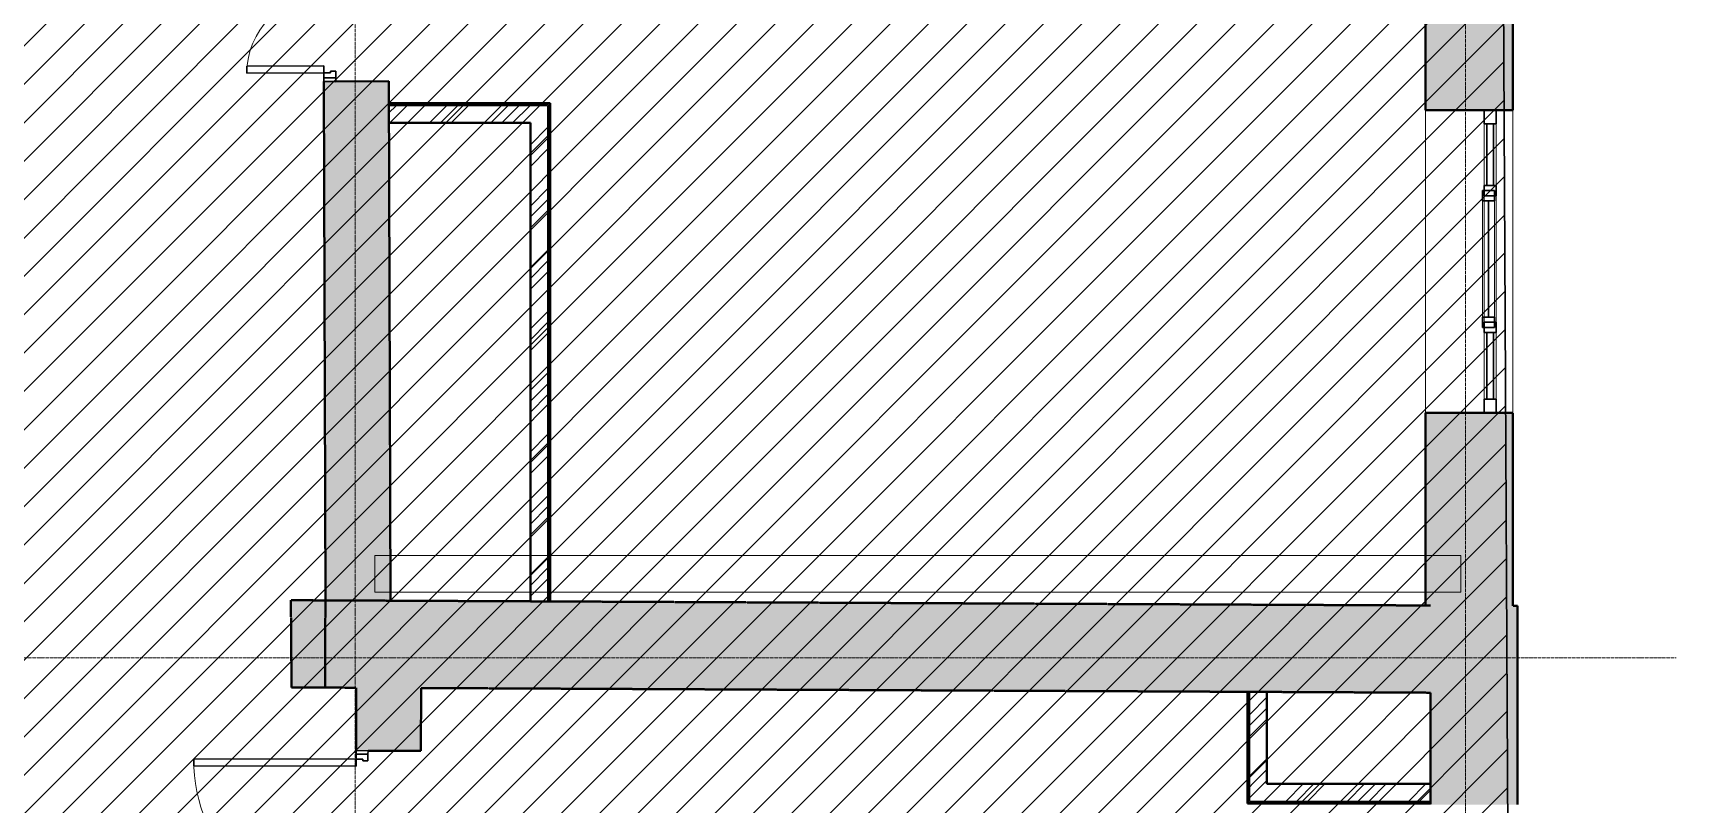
# Model space of a CAD drawing. Header units: millimetres. Extents: x -11886 to 379896, y -8130 to 47743.
# Drawn here: x 370279 to 379896, y 19852 to 24363 of the extents above; entities that cross this region are included whole.
import ezdxf

# ---------------------------------------------------------------- set-up
doc = ezdxf.new("R2010")
doc.units = ezdxf.units.MM
for name, pattern in [('ADSK_Линия сетки', [25, 20, -2.5, 0, -2.5]), ('ADSK_Сверху', [4.5, 3, -1.5]), ('ADSK_Снесено', [4.5, 3, -1.5])]:
    doc.linetypes.add(name, pattern=pattern)
for name, color, linetype, lineweight, true_color in [('_ Окна', 5, 'Continuous', 30, 0x0000ff), ('Витраж', 5, 'Continuous', 18, 0x0000ff), ('Двери', 5, 'Continuous', 18, 0x0000ff), ('Окна', 5, 'Continuous', 18, 0x0000ff), ('Панели витража', 5, 'Continuous', 18, 0x0000ff), ('Стены внутренние', 5, 'Continuous', 18, 0x0000ff), ('Стены наружные', 1, 'ADSK_Снесено', 18, 0xff0000), ('Стены штриховка', 5, 'Continuous', 18, 0x0000ff)]:
    doc.layers.add(name, color=color, linetype=linetype, lineweight=lineweight, true_color=true_color)
doc.layers.add('Каркас', color=7, linetype='Continuous', lineweight=18)
doc.layers.add('Оси', color=7, linetype='Continuous', lineweight=9)
pattern_1 = [(45, (322754.53, 150), (-179.6051, 179.6051), []), (45, (322818.03, 150), (0, 359.2102), []), (45, (322691.03, 150), (0, 359.2102), [])]

# ---------------------------------------------------------------- blocks, each defined once
blk = doc.blocks.new('ADSK_БалкаЖБ_Прямоугольная - 215х453мм-861734-04 План 4-го этажа')
at = {"layer": 'Каркас', "color": 253, "linetype": 'ADSK_Сверху', "true_color": 0xaaaaaa}
for p, q in [((-3178, 107.5), (-3178, -107.5)), ((-3178, 107.5), (3178, 107.5)), ((3178, -107.5), (3178, 107.5)), ((-3178, -107.5), (3178, -107.5))]:
    blk.add_line(p, q, dxfattribs=at)
at = {"layer": 'Каркас', "color": 253, "linetype": 'ADSK_Сверху', "true_color": 0xb2b2b2}
for p, q in [((-3178, -107.5), (-3178, 107.5)), ((3178, 107.5), (-3178, 107.5)), ((3178, 107.5), (3178, -107.5)), ((-3178, -107.5), (3178, -107.5))]:
    blk.add_line(p, q, dxfattribs=at)
blk = doc.blocks.new('Прямоугольный импост - 70х20_60мм-1426885-04 План 4-го этажа')
at = {"layer": 'Витраж', "color": 161, "linetype": 'ADSK_Сверху', "true_color": 0xaaaaff}
for p, q in [((-6113, 23884.9), (-6183, 23884.9)), ((-6183, 23804.9), (-6183, 23884.9)), ((-6113, 23804.9), (-6113, 23884.9)), ((-6183, 23384.9), (-6183, 23414.9)), ((-6113, 23384.9), (-6113, 23414.9))]:
    blk.add_line(p, q, dxfattribs=at)
blk = doc.blocks.new('Прямоугольный импост - 70х20_60мм-1424482-04 План 4-го этажа')
at = {"layer": 'Витраж', "color": 161, "linetype": 'ADSK_Сверху', "true_color": 0xaaaaff}
for p, q in [((-80, 35), (0, 35)), ((0, 35), (0, -35)), ((0, -35), (-80, -35))]:
    blk.add_line(p, q, dxfattribs=at)
blk = doc.blocks.new('Прямоугольный импост - 70х20_60мм-1424483-04 План 4-го этажа')
at = {"layer": 'Витраж', "color": 161, "linetype": 'ADSK_Сверху', "true_color": 0xaaaaff}
for p, q in [((0, 35), (-80, 35)), ((0, -35), (0, 35)), ((-80, -35), (0, -35))]:
    blk.add_line(p, q, dxfattribs=at)
blk = doc.blocks.new('Прямоугольный импост - 70х20_60мм-1225850-04 План 4-го этажа')
at = {"layer": 'Витраж', "color": 161, "linetype": 'ADSK_Сверху', "true_color": 0xaaaaff}
for p, q in [((-6183, 23354.9), (-6183, 23384.9)), ((-6113, 23354.9), (-6113, 23384.9)), ((-6183, 22584.9), (-6183, 22614.9)), ((-6113, 22584.9), (-6113, 22614.9))]:
    blk.add_line(p, q, dxfattribs=at)
blk = doc.blocks.new('Прямоугольный импост - 70х20_60мм-1225113-04 План 4-го этажа')
at = {"layer": 'Витраж', "color": 161, "linetype": 'ADSK_Сверху', "true_color": 0xaaaaff}
for p, q in [((41084.5, 2327.2), (41054.5, 2327.2)), ((41524.5, 2327.2), (41444.5, 2327.2)), ((41524.5, 2257.2), (41524.5, 2327.2)), ((41084.5, 2257.2), (41054.5, 2257.2)), ((41524.5, 2257.2), (41444.5, 2257.2))]:
    blk.add_line(p, q, dxfattribs=at)
blk = doc.blocks.new('Прямоугольный импост - 70х60мм-1424480-04 План 4-го этажа')
at = {"layer": 'Витраж', "color": 161, "linetype": 'ADSK_Сверху', "true_color": 0xaaaaff}
for p, q in [((-30, 35), (30, 35)), ((30, -35), (-30, -35))]:
    blk.add_line(p, q, dxfattribs=at)
blk = doc.blocks.new('Прямоугольный импост - 70х60мм-1426887-04 План 4-го этажа')
at = {"layer": 'Витраж', "color": 161, "linetype": 'ADSK_Сверху', "true_color": 0xaaaaff}
for p, q in [((-6113, 23804.9), (-6183, 23804.9)), ((-6183, 23414.9), (-6183, 23804.9)), ((-6113, 23414.9), (-6113, 23804.9)), ((-6183, 23414.9), (-6113, 23414.9))]:
    blk.add_line(p, q, dxfattribs=at)
blk = doc.blocks.new('Прямоугольный импост - 70х60мм-V3-04 План 4-го этажа')
at = {"layer": 'Витраж', "color": 161, "linetype": 'ADSK_Сверху', "true_color": 0xaaaaff}
for p, q in [((12864.2, 2396.5), (12864.2, 2326.5)), ((13224.2, 2396.5), (12864.2, 2396.5)), ((13224.2, 2326.5), (12864.2, 2326.5)), ((13224.2, 2326.5), (13224.2, 2396.5))]:
    blk.add_line(p, q, dxfattribs=at)
blk = doc.blocks.new('Прямоугольный импост - 70х60мм-1229542-04 План 4-го этажа')
at = {"layer": 'Витраж', "color": 161, "linetype": 'ADSK_Сверху', "true_color": 0xaaaaff}
for p, q in [((-6113, 23354.9), (-6183, 23354.9)), ((-6183, 22614.9), (-6183, 23354.9)), ((-6113, 22614.9), (-6113, 23354.9)), ((-6183, 22614.9), (-6113, 22614.9))]:
    blk.add_line(p, q, dxfattribs=at)
blk = doc.blocks.new('Системная панель - _AR_Стекло_40мм_привязка по центру-V184-04 План 4-го этажа')
at = {"layer": 'Панели витража', "lineweight": 30}
for p, q in [((180, 20), (-180, 20)), ((-180, 20), (-180, -20)), ((180, -20), (180, 20)), ((-180, -20), (180, -20))]:
    blk.add_line(p, q, dxfattribs=at)
blk = doc.blocks.new('Прямоугольный импост - 70х20_60мм-V185-04 План 4-го этажа')
at = {"layer": 'Витраж', "lineweight": 30}
for p, q in [((-80, 35), (0, 35)), ((-80, -35), (-80, 35)), ((0, 35), (0, -35)), ((0, -35), (-80, -35))]:
    blk.add_line(p, q, dxfattribs=at)
blk = doc.blocks.new('Прямоугольный импост - 70х20_60мм-V186-04 План 4-го этажа')
at = {"layer": 'Витраж', "lineweight": 30}
for p, q in [((0, 35), (-80, 35)), ((-80, 35), (-80, -35)), ((0, -35), (0, 35)), ((-80, -35), (0, -35))]:
    blk.add_line(p, q, dxfattribs=at)
blk = doc.blocks.new('Системная панель - _AR_Стекло_40мм_привязка по центру-V187-04 План 4-го этажа')
at = {"layer": 'Панели витража', "lineweight": 30}
for p, q in [((195, 20), (-195, 20)), ((-195, 20), (-195, -20)), ((195, -20), (195, 20)), ((-195, -20), (195, -20))]:
    blk.add_line(p, q, dxfattribs=at)
blk = doc.blocks.new('Витраж-тент со смещением вовне - 60мм 30 сдвиг-V59-04 План 4-го этажа')
at = {"layer": '_ Окна'}
for p, q in [((-400, 25), (-400, -45)), ((-400, 25), (-340, 25)), ((-400, -45), (-400, 25)), ((-340, 25), (-340, -45)), ((400, 25), (340, 25)), ((340, 25), (340, -45)), ((400, -45), (400, 25)), ((400, -45), (400, 25)), ((-340, -45), (-400, -45)), ((-340, -10), (340, -10)), ((340, -45), (400, -45))]:
    blk.add_line(p, q, dxfattribs=at)
at = {"layer": 'Окна'}
for p, q in [((340, 25), (-340, 25)), ((-340, -45), (340, -45))]:
    blk.add_line(p, q, dxfattribs=at)
blk = doc.blocks.new('Прямоугольный импост - 70х60мм-V89-04 План 4-го этажа')
at = {"layer": 'Витраж'}
for p, q in [((3750.2, 35424.3), (3750.2, 35784.3)), ((3820.2, 35784.3), (3820.2, 35424.3))]:
    blk.add_line(p, q, dxfattribs=at)
blk = doc.blocks.new('Прямоугольный импост - 70х60мм-V90-04 План 4-го этажа')
at = {"layer": 'Витраж'}
for p, q in [((3750.2, 34174.3), (3750.2, 34564.3)), ((3820.2, 34564.3), (3820.2, 34174.3))]:
    blk.add_line(p, q, dxfattribs=at)
blk = doc.blocks.new('Прямоугольный импост - 70х60мм-V188-04 План 4-го этажа')
at = {"layer": 'Витраж', "lineweight": 30}
for p, q in [((-30, 35), (30, 35)), ((-30, -35), (-30, 35)), ((30, 35), (30, -35)), ((30, -35), (-30, -35))]:
    blk.add_line(p, q, dxfattribs=at)
blk = doc.blocks.new('Прямоугольный импост - 70х60мм-V61-04 План 4-го этажа')
at = {"layer": 'Витраж'}
for p, q in [((-6183, 22614.9), (-6183, 23354.9)), ((-6113, 23354.9), (-6113, 22614.9))]:
    blk.add_line(p, q, dxfattribs=at)
blk = doc.blocks.new('AC_Дверь_Двупольная - Д-28л 1500х2200h-V206-04 План 4-го этажа')
at = {"layer": 'Двери', "lineweight": 30}
for p, q in [((700, 1140), (660, 1140)), ((660, 1140), (660, 190)), ((700, 190), (700, 1140)), ((-700, 640), (-660, 640)), ((-700, 190), (-700, 640)), ((-660, 640), (-660, 190)), ((-750, 190), (-730, 190)), ((-750, 120), (-750, 190)), ((-730, 120), (-750, 120)), ((-730, 190), (-700, 190)), ((-730, 120), (-730, 190)), ((-730, 190), (-730, 120)), ((-690, 120), (-730, 120)), ((-660, 190), (-700, 190)), ((-700, 190), (-700, 150)), ((-700, 150), (-690, 150)), ((-690, 150), (-690, 120)), ((660, 190), (700, 190)), ((700, 150), (690, 150)), ((690, 150), (690, 120)), ((690, 120), (730, 120)), ((730, 190), (700, 190)), ((700, 190), (700, 150)), ((730, 120), (730, 190)), ((750, 190), (730, 190)), ((730, 190), (730, 120)), ((730, 120), (750, 120)), ((750, 120), (750, 190))]:
    blk.add_line(p, q, dxfattribs=at)
at = {"layer": 'Двери'}
for centre, radius, start, end in [((700, 190), 950, 90, 180), ((-700, 190), 450, 360, 90)]:
    blk.add_arc(centre, radius, start, end, dxfattribs=at)
blk = doc.blocks.new('AC_Дверь_Двупольная - Д-28л 1500х2200h-V207-04 План 4-го этажа')
at = {"layer": 'Двери', "lineweight": 30}
for p, q in [((700, 1140), (660, 1140)), ((660, 1140), (660, 190)), ((700, 190), (700, 1140)), ((-700, 640), (-660, 640)), ((-700, 190), (-700, 640)), ((-660, 640), (-660, 190)), ((-750, 190), (-730, 190)), ((-750, 120), (-750, 190)), ((-730, 120), (-750, 120)), ((-730, 190), (-700, 190)), ((-730, 120), (-730, 190)), ((-730, 190), (-730, 120)), ((-690, 120), (-730, 120)), ((-660, 190), (-700, 190)), ((-700, 190), (-700, 150)), ((-700, 150), (-690, 150)), ((-690, 150), (-690, 120)), ((660, 190), (700, 190)), ((700, 150), (690, 150)), ((690, 150), (690, 120)), ((690, 120), (730, 120)), ((730, 190), (700, 190)), ((700, 190), (700, 150)), ((730, 120), (730, 190)), ((750, 190), (730, 190)), ((730, 190), (730, 120)), ((730, 120), (750, 120)), ((750, 120), (750, 190))]:
    blk.add_line(p, q, dxfattribs=at)
at = {"layer": 'Двери'}
for centre, radius, start, end in [((700, 190), 950, 90, 180), ((-700, 190), 450, 360, 90)]:
    blk.add_arc(centre, radius, start, end, dxfattribs=at)

msp = doc.modelspace()

# ---------------------------------------------------------------- hatches: boundary and pattern name
at = {"lineweight": 13, "true_color": 0x636466, "transparency": 33554559}
h = msp.add_hatch(dxfattribs=at)
h.set_pattern_fill('ANSI31', color=251, scale=50)
h.set_pattern_definition([(45, (322754.53, 85026.59), (-112.2532, 112.2532), [])])
h.paths.add_polyline_path([(372687.94, 8682.3), (378968.48, 8682.3), (378787.15, 43909.21), (368787.75, 43909.21), (368787.75, 21084.06), (369474.39, 21054.57), (369476.21, 11328.12), (323525.66, 11328.12), (323525.66, 8679.25), (323045.03, 8679.25), (323045.03, 456.79), (331027.53, 422.02), (331027.53, 2336.48), (341727.18, 2336.48), (341727.18, -2582.57), (354090.93, -2582.57), (354090.93, 2335.74), (364791.47, 2256.79), (364791.47, 300.23), (372687.94, 300.23)])
at = {"layer": 'Стены внутренние', "true_color": 0xc0c0c0}
h = msp.add_hatch(color=9, dxfattribs=at)
h.paths.add_polyline_path([(372370.98, 21041.65), (372361.38, 24080.32), (371981.38, 24079.12), (371990.98, 21043.41), (372336.58, 21041.81)])
h.paths.add_polyline_path([(371976.64, 25579.11), (372356.64, 25580.31), (372344.02, 29574.77), (371964.02, 29573.57), (371969.28, 27909.26)])
h.paths.add_polyline_path([(371959.28, 31073.56), (372339.28, 31074.77), (372320.47, 37028.15), (371940.46, 37032.45), (371950.09, 33984.51)])
at = {"layer": 'Стены внутренние', "lineweight": 9}
h = msp.add_hatch(dxfattribs=at)
h.set_pattern_fill('FP_1', color=256, style=0, pattern_type=2)
h.set_pattern_definition(pattern_1)
h.paths.add_polyline_path([(372824.52, 23836.88), (373290.75, 23836.88), (373290.75, 23936.88), (372362.66, 23936.88), (372362.66, 23836.88), (372370.98, 23836.88)])
h = msp.add_hatch(dxfattribs=at)
h.set_pattern_fill('FP_1', color=256, style=0, pattern_type=2)
h.set_pattern_definition(pattern_1)
h.paths.add_polyline_path([(373290.75, 21037.4), (373290.75, 23836.88), (373190.75, 23836.88), (373190.75, 21037.87)])
at = {"layer": 'Стены внутренние', "true_color": 0xc0c0c0}
h = msp.add_hatch(color=9, dxfattribs=at)
h.paths.add_polyline_path([(372153.57, 12714.67), (372533.57, 12714.67), (372546.87, 18663.58), (372166.87, 18663.58), (372153.59, 12721.14)])
h.paths.add_polyline_path([(372550.22, 20163.58), (372551.05, 20530.81), (372171.05, 20532.57), (372170.23, 20164.43), (372435.08, 20163.83)])
at = {"layer": 'Стены внутренние', "lineweight": 9}
h = msp.add_hatch(dxfattribs=at)
h.set_pattern_fill('FP_1', color=256, style=0, pattern_type=2)
h.set_pattern_definition(pattern_1)
h.paths.add_polyline_path([(377501.73, 19969.53), (377501.73, 20507.96), (377401.73, 20508.42), (377401.73, 19969.53)])
h = msp.add_hatch(dxfattribs=at)
h.set_pattern_fill('FP_1', color=256, style=0, pattern_type=2)
h.set_pattern_definition(pattern_1)
h.paths.add_polyline_path([(378458.48, 19869.53), (378458.48, 19969.53), (377401.73, 19969.53), (377401.73, 19869.53), (378392.54, 19869.53)])
at = {"layer": 'Стены наружные', "true_color": 0xc0c0c0}
h = msp.add_hatch(color=9, dxfattribs=at)
h.paths.add_polyline_path([(378939.99, 21011.32), (378939.99, 22140.29), (378429.99, 22140.29), (378429.99, 21013.68), (378623.36, 21012.78)])
h.paths.add_polyline_path([(378623.36, 23910.29), (378939.99, 23910.29), (378939.99, 26211.59), (378429.99, 26211.59), (378429.99, 23910.29), (378613.78, 23910.29)])
h.paths.add_polyline_path([(378939.99, 27981.59), (378939.99, 30458.29), (378429.99, 30458.29), (378429.99, 27981.59), (378623.36, 27981.59)])
h.paths.add_polyline_path([(378583.76, 32228.29), (378939.99, 32228.29), (378939.99, 34793.39), (378429.99, 34793.39), (378429.99, 32228.29)])
h.paths.add_polyline_path([(378939.99, 36563.39), (378939.99, 43909.21), (378429.99, 43909.21), (378429.99, 36563.39), (378597.54, 36563.39)])
h = msp.add_hatch(color=9, dxfattribs=at)
h.paths.add_polyline_path([(371988.62, 20533.41), (371990.98, 21043.41), (371788.8, 21044.34), (371792.71, 20534.32)])
h.paths.add_polyline_path([(369871.61, 20543.19), (369867.71, 21053.21), (369298.92, 21055.84), (369296.57, 20545.84), (369867.71, 20543.2)])
msp.add_hatch(color=9, dxfattribs=at).paths.add_polyline_path([(378458.48, 20503.54), (378458.48, 21013.54), (371990.98, 21043.41), (371988.62, 20533.41), (377329.88, 20508.75)])
h = msp.add_hatch(color=9, dxfattribs=at)
h.paths.add_polyline_path([(378617.68, 9192.3), (378968.48, 9192.3), (378968.48, 9658.1), (378458.48, 9658.1), (378458.48, 9192.3)])
h.paths.add_polyline_path([(378458.48, 11478.1), (378968.48, 11478.1), (378968.48, 14347.96), (378458.48, 14347.96)])
h.paths.add_polyline_path([(378968.48, 15197.96), (378968.48, 16193.17), (378458.48, 16193.17), (378458.48, 15197.96), (378618.24, 15197.96)])
h.paths.add_polyline_path([(378968.48, 17043.17), (378968.48, 18029.04), (378458.48, 18029.04), (378458.48, 17043.17), (378618.24, 17043.17)])
h.paths.add_polyline_path([(378575.8, 19849.04), (378968.48, 19849.04), (378968.48, 21011.19), (378458.48, 21013.54), (378458.48, 19849.04)])

# ---------------------------------------------------------------- linework, layer by layer
at = {"color": 251, "lineweight": 30, "true_color": 0x636466}
msp.add_lwpolyline([(368787.75, 21084.06), (368787.75, 43909.21), (378787.15, 43909.21), (378968.48, 8682.3), (372687.94, 8682.3), (372687.94, 300.23), (364791.47, 300.23), (364791.47, 2256.79), (353990.51, 2336.48), (354090.93, 2335.74), (354090.93, -2582.57), (341727.18, -2582.57), (341727.18, 2336.48), (331027.53, 2336.48), (331027.53, 422.02), (323045.03, 456.79), (323045.03, 8679.25)], dxfattribs=at)
at = {"layer": 'Оси', "linetype": 'ADSK_Линия сетки'}
for p, q in [((372164.44, -5025.59), (372164.44, 44684.79)), ((378664.44, -4834.79), (378664.44, 44684.79)), ((311668.31, 20706.79), (379896.25, 20706.79))]:
    msp.add_line(p, q, dxfattribs=at)
at = {"layer": 'Стены внутренние', "color": 18, "lineweight": 40, "true_color": 0x000000}
for p, q in [((371981.38, 24079.12), (371990.98, 21043.41)), ((372361.38, 24080.32), (372051.38, 24079.34)), ((372370.98, 21041.65), (372361.38, 24080.32)), ((373305.75, 23951.88), (372362.66, 23951.88)), ((372362.66, 23951.88), (372362.66, 23836.88)), ((373305.75, 21037.34), (373305.75, 23951.88)), ((372362.66, 23836.88), (373190.75, 23836.88)), ((373190.75, 23836.88), (373190.75, 21037.87)), ((372171.05, 20532.57), (372170.23, 20164.43)), ((372550.22, 20163.58), (372551.05, 20530.81)), ((377386.73, 20508.49), (377386.73, 19854.53)), ((377501.73, 20507.96), (377386.73, 20508.49)), ((377501.73, 19969.53), (377501.73, 20507.96)), ((372240.23, 20164.27), (372550.22, 20163.58)), ((378458.48, 19969.53), (377501.73, 19969.53)), ((378458.48, 19854.53), (378458.48, 19969.53)), ((377386.73, 19854.53), (378458.48, 19854.53))]:
    msp.add_line(p, q, dxfattribs=at)
at = {"layer": 'Стены наружные', "color": 18, "lineweight": 40, "true_color": 0x000000}
for p, q in [((378429.99, 26211.59), (378429.99, 23910.29)), ((378939.99, 23910.29), (378939.99, 26211.59)), ((378429.99, 23910.29), (378939.99, 23910.29)), ((378939.99, 22140.29), (378429.99, 22140.29)), ((378429.99, 22140.29), (378429.99, 21013.68)), ((378939.99, 21011.32), (378939.99, 22140.29)), ((378458.48, 21013.54), (371788.8, 21044.34)), ((371788.8, 21044.34), (371792.71, 20534.32)), ((371990.98, 21043.41), (371988.62, 20533.41)), ((378968.48, 21011.19), (378939.99, 21011.32)), ((378968.48, 19849.04), (378968.48, 21011.19)), ((371792.71, 20534.32), (372171.05, 20532.57)), ((372551.05, 20530.81), (377386.73, 20508.49)), ((377501.73, 20507.96), (378458.48, 20503.54)), ((378458.48, 20503.54), (378458.48, 19969.53)), ((378458.48, 19854.53), (378458.48, 19849.04))]:
    msp.add_line(p, q, dxfattribs=at)
at = {"layer": 'Стены наружные', "color": 18, "true_color": 0x000000}
for p, q in [((378429.99, 22140.29), (378429.99, 23910.29)), ((378939.99, 23910.29), (378939.99, 22140.29))]:
    msp.add_line(p, q, dxfattribs=at)
at = {"layer": 'Стены штриховка'}
for p, q in [((373296.75, 23942.88), (372362.66, 23942.88)), ((373290.75, 23936.88), (372362.66, 23936.88)), ((373290.75, 21037.4), (373290.75, 23936.88)), ((373296.75, 21037.38), (373296.75, 23942.88)), ((377395.73, 20508.45), (377395.73, 19863.53)), ((377401.73, 20508.42), (377401.73, 19869.53)), ((377395.73, 19863.53), (378458.48, 19863.53)), ((377401.73, 19869.53), (378458.48, 19869.53))]:
    msp.add_line(p, q, dxfattribs=at)

# ---------------------------------------------------------------- block references
at = {"layer": '_ Окна', "rotation": 270.0000000000003}
msp.add_blockref('Витраж-тент со смещением вовне - 60мм 30 сдвиг-V59-04 План 4-го этажа', (378807.77, 23040.29), dxfattribs=at)
at = {"layer": 'Витраж', "color": 161, "linetype": 'ADSK_Сверху', "true_color": 0xaaaaff}
for name, p, rotation in [('Прямоугольный импост - 70х20_60мм-1424483-04 План 4-го этажа', (378807.77, 23910.29), 90.00000000000031), ('Прямоугольный импост - 70х20_60мм-1225113-04 План 4-го этажа', (381099.92, -17614.16), 90), ('Прямоугольный импост - 70х60мм-V3-04 План 4-го этажа', (381169.28, 10606.05), 90), ('Прямоугольный импост - 70х20_60мм-1225850-04 План 4-го этажа', (372659.74, 46025.23), 180), ('Прямоугольный импост - 70х60мм-1229542-04 План 4-го этажа', (372659.74, 46025.23), 180), ('Прямоугольный импост - 70х20_60мм-1426885-04 План 4-го этажа', (372659.74, 46025.23), 180), ('Прямоугольный импост - 70х60мм-1426887-04 План 4-го этажа', (372659.74, 46025.23), 180)]:
    msp.add_blockref(name, p, dxfattribs=dict(at, rotation=rotation))
at = {"layer": 'Витраж'}
for name, p, rotation in [('Прямоугольный импост - 70х20_60мм-V186-04 План 4-го этажа', (378807.77, 23910.29), 90.00000000000031), ('Прямоугольный импост - 70х60мм-V61-04 План 4-го этажа', (372659.74, 46025.23), 180)]:
    msp.add_blockref(name, p, dxfattribs=dict(at, rotation=rotation))
for name in ['Прямоугольный импост - 70х60мм-V89-04 План 4-го этажа', 'Прямоугольный импост - 70х60мм-V90-04 План 4-го этажа']:
    msp.add_blockref(name, (375022.56, -11954.03), dxfattribs=at)
at = {"layer": 'Витраж', "color": 161, "linetype": 'ADSK_Сверху', "true_color": 0xaaaaff, "extrusion": (0, 0, -1), "rotation": 269.9999999999997}
for name, p in [('Прямоугольный импост - 70х60мм-1424480-04 План 4-го этажа', (-378807.77, 23440.29)), ('Прямоугольный импост - 70х60мм-1424480-04 План 4-го этажа', (-378807.77, 22640.29)), ('Прямоугольный импост - 70х20_60мм-1424482-04 План 4-го этажа', (-378807.77, 22140.29))]:
    msp.add_blockref(name, p, dxfattribs=at)
at = {"layer": 'Витраж', "extrusion": (0, 0, -1), "rotation": 269.9999999999997}
for name, p in [('Прямоугольный импост - 70х60мм-V188-04 План 4-го этажа', (-378807.77, 23440.29)), ('Прямоугольный импост - 70х60мм-V188-04 План 4-го этажа', (-378807.77, 22640.29)), ('Прямоугольный импост - 70х20_60мм-V185-04 План 4-го этажа', (-378807.77, 22140.29))]:
    msp.add_blockref(name, p, dxfattribs=at)
at = {"layer": 'Двери'}
for name, p, rotation in [('AC_Дверь_Двупольная - Д-28л 1500х2200h-V207-04 План 4-го этажа', (372169.01, 24829.71), 90.18103069396817), ('AC_Дверь_Двупольная - Д-28л 1500х2200h-V206-04 План 4-го этажа', (372358.55, 19414), 89.87192874755772)]:
    msp.add_blockref(name, p, dxfattribs=dict(at, rotation=rotation))
at = {"layer": 'Каркас', "color": 253, "linetype": 'ADSK_Сверху', "true_color": 0xaaaaaa, "rotation": 0.01032542419810722}
msp.add_blockref('ADSK_БалкаЖБ_Прямоугольная - 215х453мм-861734-04 План 4-го этажа', (375457.68, 21198.65), dxfattribs=at)
at = {"layer": 'Панели витража', "rotation": 270.0000000000003}
for name, p in [('Системная панель - _AR_Стекло_40мм_привязка по центру-V184-04 План 4-го этажа', (378807.77, 23650.29)), ('Системная панель - _AR_Стекло_40мм_привязка по центру-V187-04 План 4-го этажа', (378807.77, 22415.29))]:
    msp.add_blockref(name, p, dxfattribs=at)

doc.saveas('drawing.dxf')
